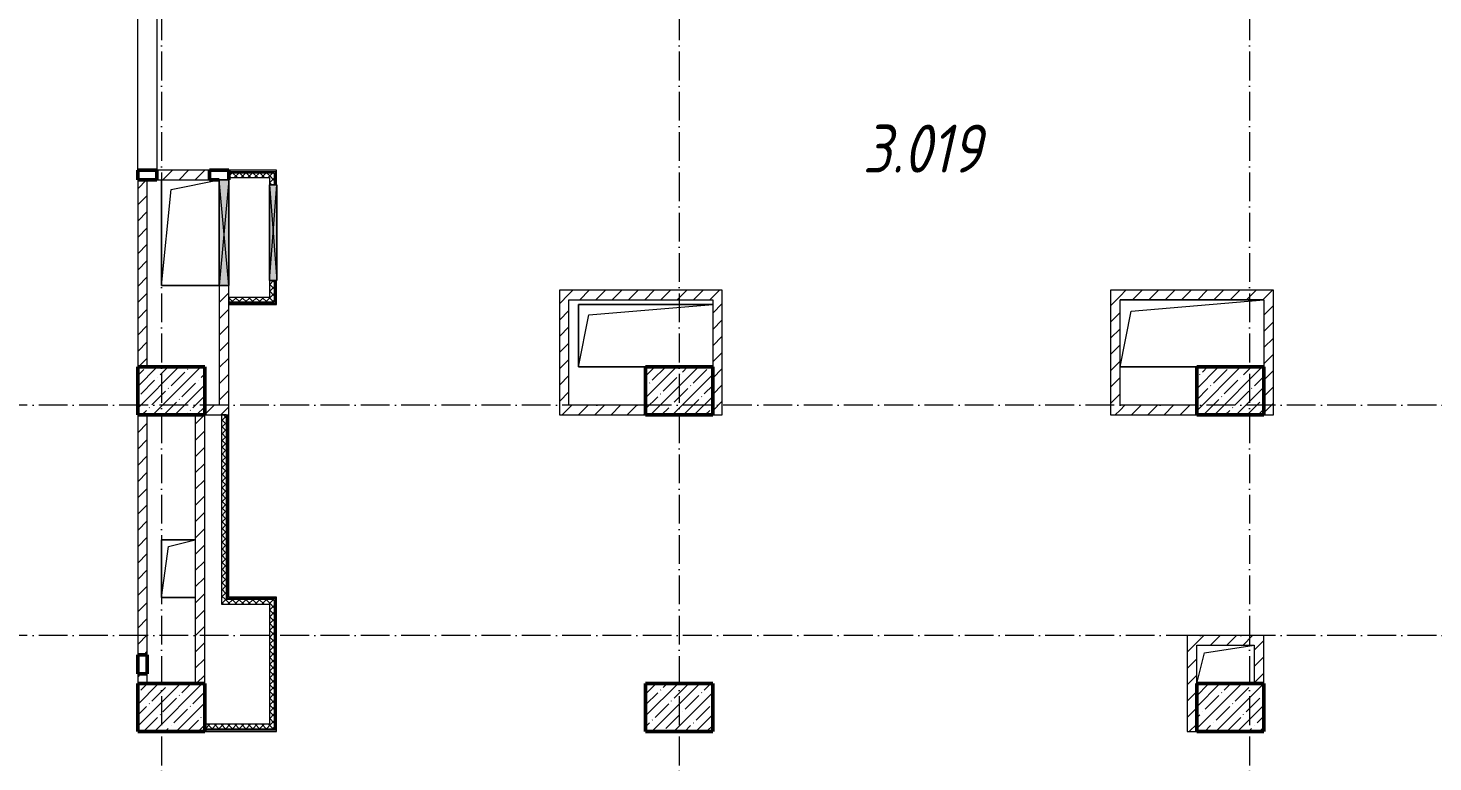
# Model space of a CAD drawing. Header units: millimetres. Extents: x -213536 to 1564669, y -45299 to 942238.
# Drawn here: x 218786 to 233444, y 525279 to 532929 of the extents above; entities that cross this region are included whole.
import ezdxf

# ---------------------------------------------------------------- set-up
doc = ezdxf.new("R2010")
doc.units = ezdxf.units.MM
doc.linetypes.add('50_200_ШТРИХ_1Т_ш5_п1_п1_', pattern=[700, 500, -100, 0, -100])
for name, color, linetype, lineweight in [('A-DETL-GENF-OTLN', 7, 'Continuous', 9), ('A-FLOR-____-OTLN', 7, 'Continuous', 9), ('A-GENM-____-OTLN', 7, 'Continuous', 9), ('A-GLAZ-____-OTLN', 7, 'Continuous', 9), ('A-WALL-____-MCUT', 7, 'Continuous', 13), ('A-WALL-____-MCUT-1', 7, 'Continuous', 9), ('A-WALL-____-PATT-1', 7, 'Continuous', 9), ('A-WALL-FNSH-MCUT-1', 7, 'Continuous', 9), ('I-WALL-____-OTLN', 7, 'Continuous', 9), ('S-COLS-____-MCUT', 7, 'Continuous', 50), ('S-COLS-____-OTLN', 7, 'Continuous', 9), ('S-GRID-____-OTLN-1', 7, '50_200_ШТРИХ_1Т_ш5_п1_п1_', 9), ('Марки помещений', 7, 'Continuous', 9)]:
    doc.layers.add(name, color=color, linetype=linetype, lineweight=lineweight)
doc.layers.add('A-WALL-____-PATT-3', color=9, linetype='Continuous', lineweight=9, true_color=0x808080)
doc.styles.add('ISOCPEUR_I_2', font='isocpeui.ttf', dxfattribs={"width": 0.85, "height": 2.3})
pattern_1 = [(45, (142429.06, 459015.94), (-84.85281, 84.85281), [])]
pattern_2 = [(45, (142429.057, 459015.94), (-35.35534, 35.35534), []), (135, (142429.057, 459015.94), (-35.35534, -35.35534), [])]

# ---------------------------------------------------------------- blocks, each defined once
blk = doc.blocks.new('BSC_Колонна _Прямоугольная - 500х700-V128-АР1_План отверстий 3 этажа в осях 1-64_Ю-ЯЯ')
at = {"layer": 'S-COLS-____-OTLN'}
h = blk.add_hatch(dxfattribs=at)
h.set_pattern_fill('FP_133', color=256, style=0, pattern_type=2)
h.set_pattern_definition([(315, (-66831.04, 77850), (114.04925, 114.04925), []), (315, (-66831.04, 77735.95), (114.04925, 114.04925), [201.613, -40.323, 3.353, -36.97])])
h.paths.add_polyline_path([(-250, -350), (250, -350), (250, 350), (-250, 350), (-250, 96)], flags=0)
at = {"layer": 'S-COLS-____-MCUT'}
for p, q in [((250, 350), (-250, 350)), ((-250, 350), (-250, -350)), ((250, -350), (250, 350)), ((-250, -350), (250, -350))]:
    blk.add_line(p, q, dxfattribs=at)
blk = doc.blocks.new('BSC_Колонна _Прямоугольная - 500х700-V129-АР1_План отверстий 3 этажа в осях 1-64_Ю-ЯЯ')
at = {"layer": 'S-COLS-____-OTLN'}
h = blk.add_hatch(dxfattribs=at)
h.set_pattern_fill('FP_134', color=256, style=0, pattern_type=2)
h.set_pattern_definition([(315, (-66831.04, 83150), (114.04925, 114.04925), []), (315, (-66831.04, 83035.95), (114.04925, 114.04925), [201.613, -40.323, 3.353, -36.97])])
h.paths.add_polyline_path([(-250, -350), (250, -350), (250, 350), (-250, 350)], flags=0)
at = {"layer": 'S-COLS-____-MCUT'}
for p, q in [((250, 350), (-250, 350)), ((-250, 350), (-250, -350)), ((250, -350), (250, 350)), ((-250, -350), (250, -350))]:
    blk.add_line(p, q, dxfattribs=at)
blk = doc.blocks.new('BSC_Колонна _Прямоугольная - 500х700-V130-АР1_План отверстий 3 этажа в осях 1-64_Ю-ЯЯ')
at = {"layer": 'S-COLS-____-OTLN'}
h = blk.add_hatch(dxfattribs=at)
h.set_pattern_fill('FP_135', color=256, style=0, pattern_type=2)
h.set_pattern_definition([(315, (-66831.04, 88900), (114.04925, 114.04925), []), (315, (-66831.04, 88785.95), (114.04925, 114.04925), [201.613, -40.323, 3.353, -36.97])])
h.paths.add_polyline_path([(-250, -350), (250, -350), (250, 350), (-250, 350)], flags=0)
at = {"layer": 'S-COLS-____-MCUT'}
for p, q in [((250, 350), (-250, 350)), ((-250, 350), (-250, -350)), ((250, -350), (250, 350)), ((-250, -350), (250, -350))]:
    blk.add_line(p, q, dxfattribs=at)
blk = doc.blocks.new('BSC_Колонна _Прямоугольная - 500х700-V131-АР1_План отверстий 3 этажа в осях 1-64_Ю-ЯЯ')
at = {"layer": 'S-COLS-____-OTLN'}
h = blk.add_hatch(dxfattribs=at)
h.set_pattern_fill('FP_136', color=256, style=0, pattern_type=2)
h.set_pattern_definition([(315, (-70131.04, 77850), (114.04925, 114.04925), []), (315, (-70131.04, 77735.95), (114.04925, 114.04925), [201.613, -40.323, 3.353, -36.97])])
h.paths.add_polyline_path([(-250, -350), (250, -350), (250, 350), (-250, 350), (-250, 96)], flags=0)
at = {"layer": 'S-COLS-____-MCUT'}
for p, q in [((250, 350), (-250, 350)), ((-250, 350), (-250, -350)), ((250, -350), (250, 350)), ((-250, -350), (250, -350))]:
    blk.add_line(p, q, dxfattribs=at)
blk = doc.blocks.new('BSC_Колонна _Прямоугольная - 500х700-V132-АР1_План отверстий 3 этажа в осях 1-64_Ю-ЯЯ')
at = {"layer": 'S-COLS-____-OTLN'}
h = blk.add_hatch(dxfattribs=at)
h.set_pattern_fill('FP_137', color=256, style=0, pattern_type=2)
h.set_pattern_definition([(315, (-70131.04, 83150), (114.04925, 114.04925), []), (315, (-70131.04, 83035.95), (114.04925, 114.04925), [201.613, -40.323, 3.353, -36.97])])
h.paths.add_polyline_path([(-250, -350), (250, -350), (250, 350), (-250, 350)], flags=0)
at = {"layer": 'S-COLS-____-MCUT'}
for p, q in [((250, 350), (-250, 350)), ((-250, 350), (-250, -350)), ((250, -350), (250, 350)), ((-250, -350), (250, -350))]:
    blk.add_line(p, q, dxfattribs=at)
blk = doc.blocks.new('BSC_Колонна _Прямоугольная - 500х700-V133-АР1_План отверстий 3 этажа в осях 1-64_Ю-ЯЯ')
at = {"layer": 'S-COLS-____-OTLN'}
h = blk.add_hatch(dxfattribs=at)
h.set_pattern_fill('FP_138', color=256, style=0, pattern_type=2)
h.set_pattern_definition([(315, (-70131.04, 88900), (114.04925, 114.04925), []), (315, (-70131.04, 88785.95), (114.04925, 114.04925), [201.613, -40.323, 3.353, -36.97])])
h.paths.add_polyline_path([(-250, -350), (250, -350), (250, 350), (-250, 350)], flags=0)
at = {"layer": 'S-COLS-____-MCUT'}
for p, q in [((250, 350), (-250, 350)), ((-250, 350), (-250, -350)), ((250, -350), (250, 350)), ((-250, -350), (250, -350))]:
    blk.add_line(p, q, dxfattribs=at)
blk = doc.blocks.new('AR_Отверстие прямоугольное _в плите_ - AR_Отверстие прямоугольное _в плите_-30552531-АР1_План отверстий 3 этажа в осях 1-64_Ю-ЯЯ')
at = {"layer": 'A-GENM-____-OTLN'}
for p, q in [((-220, 120), (300, 200)), ((-300, -200), (-220, 120))]:
    blk.add_line(p, q, dxfattribs=at)
blk = doc.blocks.new('AR_Отверстие прямоугольное _в плите_ - AR_Отверстие прямоугольное _в плите_-30552533-АР1_План отверстий 3 этажа в осях 1-64_Ю-ЯЯ')
at = {"layer": 'A-GENM-____-OTLN'}
for p, q in [((175, 300), (-175, 300)), ((-175, 300), (-175, -300)), ((-105, 230), (175, 300)), ((-175, -300), (-105, 230)), ((-175, -300), (175, -300))]:
    blk.add_line(p, q, dxfattribs=at)
blk = doc.blocks.new('AR_Отверстие прямоугольное _в плите_ - AR_Отверстие прямоугольное _в плите_-30552713-АР1_План отверстий 3 этажа в осях 1-64_Ю-ЯЯ')
at = {"layer": 'A-GENM-____-OTLN'}
for p, q in [((-300, 550), (-300, -550)), ((-300, -550), (-200, 450)), ((-200, 450), (300, 550)), ((-300, -550), (300, -550))]:
    blk.add_line(p, q, dxfattribs=at)
blk = doc.blocks.new('AR_Отверстие прямоугольное _в плите_ - AR_Отверстие прямоугольное _в плите_-30552735-АР1_План отверстий 3 этажа в осях 1-64_Ю-ЯЯ')
at = {"layer": 'A-GENM-____-OTLN'}
for p, q in [((700, 325), (-700, 325)), ((-700, 325), (-700, -325)), ((-592, 217), (700, 325)), ((-700, -325), (-592, 217)), ((-700, -325), (0, -325))]:
    blk.add_line(p, q, dxfattribs=at)
blk = doc.blocks.new('AR_Отверстие прямоугольное _в плите_ - AR_Отверстие прямоугольное _в плите_-30552737-АР1_План отверстий 3 этажа в осях 1-64_Ю-ЯЯ')
at = {"layer": 'A-GENM-____-OTLN'}
for p, q in [((750, 350), (-750, 350)), ((-633, 233), (750, 350)), ((-750, -350), (-633, 233)), ((-750, -350), (50, -350))]:
    blk.add_line(p, q, dxfattribs=at)
blk = doc.blocks.new('BSC_Колонна _Прямоугольная1 - 200х100 _металл_-35191367-АР1_План отверстий 3 этажа в осях 1-64_Ю-ЯЯ')
at = {"layer": 'S-COLS-____-MCUT'}
for p, q in [((100, 50), (-100, 50)), ((-100, 50), (-100, -50)), ((100, -50), (100, 50)), ((-100, -50), (100, -50))]:
    blk.add_line(p, q, dxfattribs=at)
blk = doc.blocks.new('AR_Отверстие прямоугольное _в стене_ - AR_Отверстие прямоугольное _в стене__ОВ-36939483-АР1_План отверстий 3 этажа в осях 1-64_Ю-ЯЯ')
at = {"layer": 'A-GLAZ-____-OTLN'}
blk.add_hatch(color=256, dxfattribs=at).paths.add_polyline_path([(550, -50), (550, 50), (-550, 50), (-550, -50), (27, -50)], flags=0)
at = {"layer": 'A-DETL-GENF-OTLN'}
for p, q in [((-550, -50), (-550, 50)), ((-550, 50), (550, 50)), ((550, 50), (-550, -50)), ((-550, 50), (550, -50)), ((550, 50), (-550, 50)), ((-550, 50), (-550, -50)), ((550, 50), (550, -50)), ((550, -50), (550, 50)), ((550, -50), (-550, -50)), ((-550, -50), (550, -50))]:
    blk.add_line(p, q, dxfattribs=at)
blk = doc.blocks.new('AR_Отверстие прямоугольное _в стене__БезПР - AR_Отверстие прямоугольное _в стене__БезПР-36899796-АР1_План отверстий 3 этажа в осях 1-64_Ю-ЯЯ')
at = {"layer": 'A-GLAZ-____-OTLN'}
blk.add_hatch(color=256, dxfattribs=at).paths.add_polyline_path([(-500, -38), (500, -38), (500, 38), (-500, 38)], flags=0)
at = {"layer": 'A-DETL-GENF-OTLN'}
for p, q in [((-500, -38), (-500, 38)), ((-500, 38), (500, 38)), ((500, 38), (-500, -38)), ((-500, 38), (500, -38)), ((500, 38), (-500, 38)), ((-500, 38), (-500, -38)), ((500, 38), (500, -38)), ((500, -38), (500, 38)), ((500, -38), (-500, -38)), ((-500, -38), (500, -38))]:
    blk.add_line(p, q, dxfattribs=at)
at = {"layer": 'A-GLAZ-____-OTLN'}
blk.add_line((500, 38), (-500, 38), dxfattribs=at)
blk = doc.blocks.new('BSC_Колонна _Прямоугольная1 - 200х100 _металл_-V214-АР1_План отверстий 3 этажа в осях 1-64_Ю-ЯЯ')
at = {"layer": 'S-COLS-____-MCUT'}
for p, q in [((100, 50), (-100, 50)), ((-100, 50), (-100, -50)), ((100, -50), (100, 50)), ((-100, -50), (0, -50))]:
    blk.add_line(p, q, dxfattribs=at)

msp = doc.modelspace()

# ---------------------------------------------------------------- hatches: boundary and pattern name
at = {"layer": 'A-WALL-____-PATT-1'}
h = msp.add_hatch(dxfattribs=at)
h.set_pattern_fill('FP_7', color=256, style=0, pattern_type=2)
h.set_pattern_definition(pattern_1)
h.paths.add_polyline_path([(220183.5, 531347), (220679.1, 531347), (220679.1, 531447), (220129.1, 531447), (220129.1, 531347)], flags=0)
h = msp.add_hatch(dxfattribs=at)
h.set_pattern_fill('FP_7', color=256, style=0, pattern_type=2)
h.set_pattern_definition(pattern_1)
h.paths.add_polyline_path([(220029.1, 529397), (220029.1, 531347), (219929.1, 531347), (219929.1, 529397)], flags=0)
h = msp.add_hatch(dxfattribs=at)
h.set_pattern_fill('FP_7', color=256, style=0, pattern_type=2)
h.set_pattern_definition(pattern_1)
h.paths.add_polyline_path([(220779.1, 528997), (220879.1, 528997), (220879.1, 530247), (220779.1, 530247), (220779.1, 529155.3)], flags=0)
h = msp.add_hatch(dxfattribs=at)
h.set_pattern_fill('FP_7', color=256, style=0, pattern_type=2)
h.set_pattern_definition(pattern_1)
h.paths.add_polyline_path([(224329.1, 528897), (224429.1, 528897), (224429.1, 530197), (224329.1, 530197)], flags=0)
h = msp.add_hatch(dxfattribs=at)
h.set_pattern_fill('FP_7', color=256, style=0, pattern_type=2)
h.set_pattern_definition(pattern_1)
h.paths.add_polyline_path([(225929.1, 530097), (226029.1, 530097), (226029.1, 530197), (224429.1, 530197), (224429.1, 530097)], flags=0)
h = msp.add_hatch(dxfattribs=at)
h.set_pattern_fill('FP_7', color=256, style=0, pattern_type=2)
h.set_pattern_definition(pattern_1)
h.paths.add_polyline_path([(230079.1, 528897), (230179.1, 528897), (230179.1, 530197), (230079.1, 530197)], flags=0)
h = msp.add_hatch(dxfattribs=at)
h.set_pattern_fill('FP_7', color=256, style=0, pattern_type=2)
h.set_pattern_definition(pattern_1)
h.paths.add_polyline_path([(231679.1, 530097), (231779.1, 530097), (231779.1, 530197), (230179.1, 530197), (230179.1, 530097), (230788.2, 530097)], flags=0)
h = msp.add_hatch(dxfattribs=at)
h.set_pattern_fill('FP_7', color=256, style=0, pattern_type=2)
h.set_pattern_definition(pattern_1)
h.paths.add_polyline_path([(226029.1, 528897), (226029.1, 530097), (225929.1, 530097), (225929.1, 528897)], flags=0)
h = msp.add_hatch(dxfattribs=at)
h.set_pattern_fill('FP_7', color=256, style=0, pattern_type=2)
h.set_pattern_definition(pattern_1)
h.paths.add_polyline_path([(231779.1, 528897), (231779.1, 530097), (231679.1, 530097), (231679.1, 528897)], flags=0)
h = msp.add_hatch(dxfattribs=at)
h.set_pattern_fill('FP_7', color=256, style=0, pattern_type=2)
h.set_pattern_definition(pattern_1)
h.paths.add_polyline_path([(219929.1, 526097), (220029.1, 526097), (220029.1, 526197), (219929.1, 526197)], flags=0)
h.paths.add_polyline_path([(219929.1, 526397), (220029.1, 526397), (220029.1, 528897), (219929.1, 528897)], flags=0)
h = msp.add_hatch(dxfattribs=at)
h.set_pattern_fill('FP_7', color=256, style=0, pattern_type=2)
h.set_pattern_definition(pattern_1)
h.paths.add_polyline_path([(220629.1, 526097), (220629.1, 528897), (220529.1, 528897), (220529.1, 526097)], flags=0)
h = msp.add_hatch(dxfattribs=at)
h.set_pattern_fill('FP_7', color=256, style=0, pattern_type=2)
h.set_pattern_definition(pattern_1)
h.paths.add_polyline_path([(220629.1, 528897), (220879.1, 528897), (220879.1, 528997), (220629.1, 528997)], flags=0)
h = msp.add_hatch(dxfattribs=at)
h.set_pattern_fill('FP_7', color=256, style=0, pattern_type=2)
h.set_pattern_definition(pattern_1)
h.paths.add_polyline_path([(225229.1, 528897), (225229.1, 528997), (224429.1, 528997), (224429.1, 528897)], flags=0)
h = msp.add_hatch(dxfattribs=at)
h.set_pattern_fill('FP_7', color=256, style=0, pattern_type=2)
h.set_pattern_definition(pattern_1)
h.paths.add_polyline_path([(230979.1, 528897), (230979.1, 528997), (230179.1, 528997), (230179.1, 528897), (230788.2, 528897)], flags=0)
h = msp.add_hatch(dxfattribs=at)
h.set_pattern_fill('FP_7', color=256, style=0, pattern_type=2)
h.set_pattern_definition(pattern_1)
h.paths.add_polyline_path([(231579.1, 526497), (231679.1, 526497), (231679.1, 526597), (230879.1, 526597), (230879.1, 526497), (230979.1, 526497)], flags=0)
h = msp.add_hatch(dxfattribs=at)
h.set_pattern_fill('FP_7', color=256, style=0, pattern_type=2)
h.set_pattern_definition(pattern_1)
h.paths.add_polyline_path([(230979.1, 525597), (230979.1, 526497), (230879.1, 526497), (230879.1, 525597)], flags=0)
h = msp.add_hatch(dxfattribs=at)
h.set_pattern_fill('FP_7', color=256, style=0, pattern_type=2)
h.set_pattern_definition(pattern_1)
h.paths.add_polyline_path([(231679.1, 526097), (231679.1, 526497), (231579.1, 526497), (231579.1, 526097)], flags=0)
at = {"layer": 'A-WALL-____-PATT-3'}
h = msp.add_hatch(dxfattribs=at)
h.set_pattern_fill('FP_10', color=256, style=0, pattern_type=2)
h.set_pattern_definition(pattern_2)
h.paths.add_polyline_path([(220879.1, 531372), (221304.1, 531372), (221304.1, 531422), (220879.1, 531422)], flags=0)
h = msp.add_hatch(dxfattribs=at)
h.set_pattern_fill('FP_10', color=256, style=0, pattern_type=2)
h.set_pattern_definition(pattern_2)
h.paths.add_polyline_path([(221354.1, 525672), (221354.1, 526972), (221304.1, 526972), (221304.1, 525672)], flags=0)
h.paths.add_polyline_path([(221304.1, 530072), (221354.1, 530072), (221354.1, 530297), (221304.1, 530297), (221304.1, 530122)], flags=0)
h.paths.add_polyline_path([(221349.2, 531297), (221354.1, 531297), (221354.1, 531422), (221304.1, 531422), (221304.1, 531297)], flags=0)
h = msp.add_hatch(dxfattribs=at)
h.set_pattern_fill('FP_10', color=256, style=0, pattern_type=2)
h.set_pattern_definition(pattern_2)
h.paths.add_polyline_path([(221304.1, 530072), (221304.1, 530122), (220879.1, 530122), (220879.1, 530072)], flags=0)
h = msp.add_hatch(dxfattribs=at)
h.set_pattern_fill('FP_10', color=256, style=0, pattern_type=2)
h.set_pattern_definition(pattern_2)
h.paths.add_polyline_path([(220804.1, 526972), (220854.1, 526972), (220854.1, 528897), (220804.1, 528897), (220804.1, 526984.5)], flags=0)
h = msp.add_hatch(dxfattribs=at)
h.set_pattern_fill('FP_10', color=256, style=0, pattern_type=2)
h.set_pattern_definition(pattern_2)
h.paths.add_polyline_path([(221304.1, 526922), (221304.1, 526972), (220804.1, 526972), (220804.1, 526922)], flags=0)
h = msp.add_hatch(dxfattribs=at)
h.set_pattern_fill('FP_10', color=256, style=0, pattern_type=2)
h.set_pattern_definition(pattern_2)
h.paths.add_polyline_path([(221354.1, 525622), (221354.1, 525672), (220629.1, 525672), (220629.1, 525622)], flags=0)

# ---------------------------------------------------------------- linework, layer by layer
at = {"layer": 'A-FLOR-____-OTLN'}
for p, q in [((220179.1, 530247), (220179.1, 531347)), ((220779.1, 530247), (220179.1, 530247)), ((224529.1, 530047), (225929.1, 530047)), ((224529.1, 529397), (224529.1, 530047)), ((230179.1, 530096.6), (231679.1, 530096.6)), ((225229.1, 529397), (224529.1, 529397)), ((230979.1, 529396.6), (230179.1, 529396.6)), ((220179.1, 527594.6), (220529.1, 527594.6)), ((220179.1, 526994.6), (220179.1, 527594.6)), ((220529.1, 526994.6), (220179.1, 526994.6))]:
    msp.add_line(p, q, dxfattribs=at)
at = {"layer": 'A-WALL-____-MCUT'}
for p, q in [((220879.1, 531422), (221354.1, 531422)), ((220879.1, 531372), (221304.1, 531372)), ((221304.1, 531372), (221304.1, 531297)), ((221354.1, 531422), (221354.1, 531297)), ((221304.1, 530297), (221304.1, 530122)), ((221354.1, 530297), (221354.1, 530072)), ((221304.1, 530122), (220879.1, 530122)), ((220879.1, 530122), (220879.1, 530072)), ((221354.1, 530072), (220879.1, 530072)), ((220854.1, 528897), (220804.1, 528897)), ((220804.1, 528897), (220804.1, 526922)), ((220854.1, 528897), (220854.1, 526972)), ((221354.1, 526972), (220854.1, 526972)), ((221354.1, 526972), (221354.1, 525622)), ((220804.1, 526922), (221304.1, 526922)), ((221304.1, 526922), (221304.1, 525672)), ((221304.1, 525672), (220629.1, 525672)), ((221354.1, 525622), (220629.1, 525622))]:
    msp.add_line(p, q, dxfattribs=at)
at = {"layer": 'A-WALL-____-MCUT-1'}
for p, q in [((220879.1, 531434.5), (221366.6, 531434.5)), ((221366.6, 531434.5), (221366.6, 531297)), ((221366.6, 530297), (221366.6, 530059.5)), ((221366.6, 530059.5), (220879.1, 530059.5)), ((220866.6, 528897), (220866.6, 526984.5)), ((221366.6, 526984.5), (220866.6, 526984.5)), ((221366.6, 526984.5), (221366.6, 525609.5)), ((221366.6, 525609.5), (220629.1, 525609.5))]:
    msp.add_line(p, q, dxfattribs=at)
at = {"layer": 'A-WALL-FNSH-MCUT-1'}
for p, q in [((220679.1, 531447), (220129.1, 531447)), ((221379.1, 531447), (220879.1, 531447)), ((221379.1, 531297), (221379.1, 531447)), ((219929.1, 531347), (219929.1, 529397)), ((220029.1, 529397), (220029.1, 531347)), ((220129.1, 531347), (220679.1, 531347)), ((220779.1, 530247), (220779.1, 528997)), ((220879.1, 528897), (220879.1, 530247)), ((221379.1, 530047), (221379.1, 530297)), ((224329.1, 530197), (224329.1, 528897)), ((226029.1, 530197), (224329.1, 530197)), ((226029.1, 528897), (226029.1, 530197)), ((230079.1, 530197), (230079.1, 528897)), ((231779.1, 530197), (230079.1, 530197)), ((231779.1, 528897), (231779.1, 530197)), ((220879.1, 530047), (221379.1, 530047)), ((224429.1, 528997), (224429.1, 530097)), ((224429.1, 530097), (225929.1, 530097)), ((225929.1, 530097), (225929.1, 529397)), ((230179.1, 528997), (230179.1, 530097)), ((230179.1, 530097), (231679.1, 530097)), ((231679.1, 530097), (231679.1, 529397)), ((219929.1, 528897), (219929.1, 526397)), ((220029.1, 526397), (220029.1, 528897)), ((220529.1, 528897), (220529.1, 526097)), ((220779.1, 528997), (220629.1, 528997)), ((220629.1, 528897), (220879.1, 528897)), ((220629.1, 526097), (220629.1, 528897)), ((220879.1, 526997), (220879.1, 528897)), ((224329.1, 528897), (225229.1, 528897)), ((225229.1, 528997), (224429.1, 528997)), ((225929.1, 528897), (226029.1, 528897)), ((230079.1, 528897), (230979.1, 528897)), ((230979.1, 528997), (230179.1, 528997)), ((231679.1, 528897), (231779.1, 528897)), ((221379.1, 526997), (220879.1, 526997)), ((221379.1, 525597), (221379.1, 526997)), ((231679.1, 526597), (230879.1, 526597)), ((230879.1, 526597), (230879.1, 525597)), ((231679.1, 526097), (231679.1, 526597)), ((230979.1, 526497), (231579.1, 526497)), ((230979.1, 526097), (230979.1, 526497)), ((231579.1, 526497), (231579.1, 526097)), ((219929.1, 526197), (219929.1, 526097)), ((220029.1, 526097), (220029.1, 526197)), ((220629.1, 525597), (221379.1, 525597)), ((230879.1, 525597), (230979.1, 525597))]:
    msp.add_line(p, q, dxfattribs=at)
at = {"layer": 'I-WALL-____-OTLN'}
for p, q in [((219929.1, 531447), (219929.1, 533567)), ((220129.1, 533567), (220129.1, 531447))]:
    msp.add_line(p, q, dxfattribs=at)
at = {"layer": 'S-GRID-____-OTLN-1', "color": 251, "ltscale": 0.6, "true_color": 0x636466}
for p, q in [((220179.1, 549908.8), (220179.1, 498997)), ((225579.1, 549908.8), (225579.1, 498997)), ((231529.1, 549908.8), (231529.1, 498997)), ((246503.5, 528997), (191671.1, 528997)), ((246503.5, 526597), (137760.3, 526597))]:
    msp.add_line(p, q, dxfattribs=at)

# ---------------------------------------------------------------- block references
at = {"layer": 'A-GENM-____-OTLN'}
for name, p in [('AR_Отверстие прямоугольное _в плите_ - AR_Отверстие прямоугольное _в плите_-30552713-АР1_План отверстий 3 этажа в осях 1-64_Ю-ЯЯ', (220479.1, 530797)), ('AR_Отверстие прямоугольное _в плите_ - AR_Отверстие прямоугольное _в плите_-30552735-АР1_План отверстий 3 этажа в осях 1-64_Ю-ЯЯ', (225229.1, 529722)), ('AR_Отверстие прямоугольное _в плите_ - AR_Отверстие прямоугольное _в плите_-30552737-АР1_План отверстий 3 этажа в осях 1-64_Ю-ЯЯ', (230929.1, 529746.6)), ('AR_Отверстие прямоугольное _в плите_ - AR_Отверстие прямоугольное _в плите_-30552533-АР1_План отверстий 3 этажа в осях 1-64_Ю-ЯЯ', (220354.1, 527294.6)), ('AR_Отверстие прямоугольное _в плите_ - AR_Отверстие прямоугольное _в плите_-30552531-АР1_План отверстий 3 этажа в осях 1-64_Ю-ЯЯ', (231279.1, 526297))]:
    msp.add_blockref(name, p, dxfattribs=at)
at = {"layer": 'A-GLAZ-____-OTLN'}
for name, p, rotation in [('AR_Отверстие прямоугольное _в стене_ - AR_Отверстие прямоугольное _в стене__ОВ-36939483-АР1_План отверстий 3 этажа в осях 1-64_Ю-ЯЯ', (220829.1, 530797), 270), ('AR_Отверстие прямоугольное _в стене__БезПР - AR_Отверстие прямоугольное _в стене__БезПР-36899796-АР1_План отверстий 3 этажа в осях 1-64_Ю-ЯЯ', (221341.6, 530797), 89.99999999999984)]:
    msp.add_blockref(name, p, dxfattribs=dict(at, rotation=rotation))
at = {"layer": 'S-COLS-____-OTLN'}
for name, p, rotation in [('BSC_Колонна _Прямоугольная1 - 200х100 _металл_-35191367-АР1_План отверстий 3 этажа в осях 1-64_Ю-ЯЯ', (220029.1, 531397), 180), ('BSC_Колонна _Прямоугольная - 500х700-V131-АР1_План отверстий 3 этажа в осях 1-64_Ю-ЯЯ', (220279.1, 529147), 89.9999999999999), ('BSC_Колонна _Прямоугольная - 500х700-V132-АР1_План отверстий 3 этажа в осях 1-64_Ю-ЯЯ', (225579.1, 529147), 89.9999999999999), ('BSC_Колонна _Прямоугольная - 500х700-V133-АР1_План отверстий 3 этажа в осях 1-64_Ю-ЯЯ', (231329.1, 529147), 89.9999999999999), ('BSC_Колонна _Прямоугольная1 - 200х100 _металл_-35191367-АР1_План отверстий 3 этажа в осях 1-64_Ю-ЯЯ', (219979.1, 526297), 270.0000000000001), ('BSC_Колонна _Прямоугольная - 500х700-V128-АР1_План отверстий 3 этажа в осях 1-64_Ю-ЯЯ', (220279.1, 525847), 89.9999999999999), ('BSC_Колонна _Прямоугольная - 500х700-V129-АР1_План отверстий 3 этажа в осях 1-64_Ю-ЯЯ', (225579.1, 525847), 89.9999999999999), ('BSC_Колонна _Прямоугольная - 500х700-V130-АР1_План отверстий 3 этажа в осях 1-64_Ю-ЯЯ', (231329.1, 525847), 89.9999999999999)]:
    msp.add_blockref(name, p, dxfattribs=dict(at, rotation=rotation))
msp.add_blockref('BSC_Колонна _Прямоугольная1 - 200х100 _металл_-V214-АР1_План отверстий 3 этажа в осях 1-64_Ю-ЯЯ', (220779.1, 531397), dxfattribs=at)

# ---------------------------------------------------------------- texts
at = {"layer": 'Марки помещений', "insert": (227494.3, 531923), "char_height": 500, "width": 737.552, "attachment_point": 1, "style": 'ISOCPEUR_I_2'}
msp.add_mtext('3.019', dxfattribs=at)

doc.saveas('drawing.dxf')
